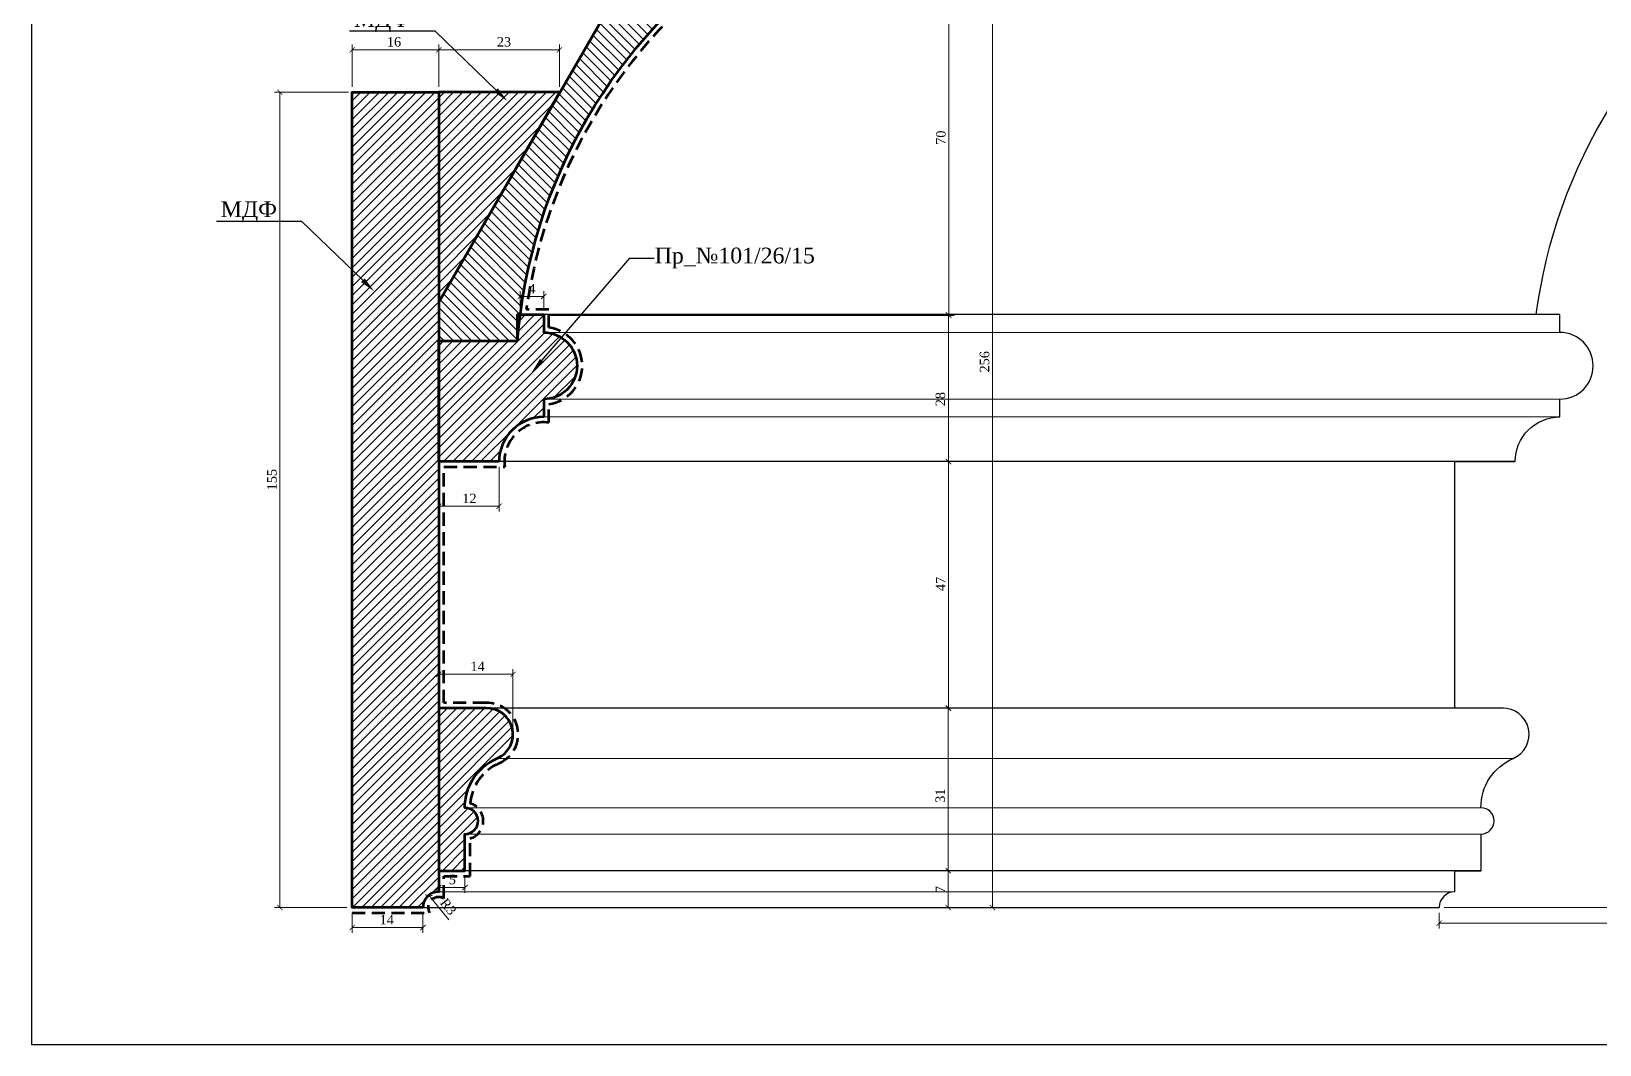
# Model space of a CAD drawing. Header units: millimetres. Extents: x 309321 to 309771, y -92212 to -91910.
# Drawn here: x 309321.2 to 309620, y -92211.6 to -92018.5 of the extents above; entities that cross this region are included whole.
import ezdxf
from ezdxf import colors
from ezdxf.entities.mleader import LeaderData, LeaderLine
from ezdxf.math import Vec2, Vec3

# ---------------------------------------------------------------- set-up
doc = ezdxf.new("R2010")
doc.units = ezdxf.units.MM
doc.header["$MEASUREMENT"] = 0
doc.linetypes.add('HIDDEN', pattern=[0.375, 0.25, -0.125])
doc.layers.add('Outside panel', color=7, linetype='Continuous', lineweight=18, true_color=0x7f5e57)
doc.layers.add('линия 15', color=7, linetype='Continuous', lineweight=15)
doc.layers.add('линия 50', color=1, linetype='Continuous', lineweight=140)
doc.layers.add('размеры в модели', color=7, linetype='Continuous')
doc.styles.get("Standard").update_dxf_attribs({"font": 'times.ttf'})
doc.dimstyles.new('M_1', dxfattribs={"dimtxt": 1.8, "dimasz": 1, "dimexe": 1, "dimexo": 1, "dimgap": 0.6, "dimtad": 1, "dimdec": 0, "dimdsep": 46, "dimtxsty": 'Standard', "dimblk": 'ARCHTICK', "dimcen": -5, "dimclrd": 7, "dimclre": 7, "dimclrt": 7, "dimadec": 0, "dimazin": 0, "dimtfac": 1, "dimtdec": 0, "dimtmove": 0, "dimatfit": 3, "dimfxl": 1, "dimtolj": 1, "dimtzin": 0, "dimlwd": 5, "dimlwe": 5, "dimarcsym": 0})
pattern_1 = [(45, (2457.0998, -1109.9011), (-0.8838834765, 0.8838834765), [])]
pattern_2 = [(45, (114.0276, 2063.7564), (-0.8838834765, 0.8838834765), [])]

# ---------------------------------------------------------------- blocks, each defined once
blk = doc.blocks.new('_ArchTick')
at = {"color": 0, "linetype": 'ByBlock', "const_width": 0.15}
blk.add_lwpolyline([(-0.5, -0.5), (0.5, 0.5)], dxfattribs=at)
blk = doc.blocks.new('*D28')
at = {"color": 7, "lineweight": 5, "ltscale": 1000, "transparency": 16777216}
for p, q in [((309668.07, -91988.6), (309668.07, -92189.45)), ((309589.37, -92186.44), (309589.37, -92189.45)), ((309589.37, -92188.45), (309668.07, -92188.45))]:
    blk.add_line(p, q, dxfattribs=at)
at = {"layer": 'Defpoints', "color": 0, "ltscale": 1000, "transparency": 16777216}
for p in [(309668.07, -91987.6), (309589.37, -92185.44), (309668.07, -92188.45)]:
    blk.add_point(p, dxfattribs=at)
at = {"color": 7, "lineweight": 5, "ltscale": 1000, "transparency": 16777216, "rotation": 180}
blk.add_blockref('_ArchTick', (309589.37, -92188.45), dxfattribs=at)
at = {"color": 7, "lineweight": 5, "ltscale": 1000, "transparency": 16777216}
blk.add_blockref('_ArchTick', (309668.07, -92188.45), dxfattribs=at)
at = {"color": 7, "ltscale": 1000, "transparency": 16777216, "insert": (309627.55, -92186.93), "char_height": 1.8, "attachment_point": 5}
blk.add_mtext('\\A1;79', dxfattribs=at)
blk = doc.blocks.new('*D26')
at = {"color": 7, "lineweight": 5, "ltscale": 1000, "transparency": 16777216}
for p, q in [((309653.07, -91929.58), (309677.02, -91929.58)), ((309676.02, -91929.58), (309676.02, -92185.44)), ((309590.37, -92185.44), (309677.02, -92185.44))]:
    blk.add_line(p, q, dxfattribs=at)
at = {"layer": 'Defpoints', "color": 0, "ltscale": 1000, "transparency": 16777216}
for p in [(309652.07, -91929.58), (309589.37, -92185.44), (309676.02, -92185.44)]:
    blk.add_point(p, dxfattribs=at)
at = {"color": 7, "lineweight": 5, "ltscale": 1000, "transparency": 16777216}
for p, rotation in [((309676.02, -91929.58), 90), ((309676.02, -92185.44), 270)]:
    blk.add_blockref('_ArchTick', p, dxfattribs=dict(at, rotation=rotation))
at = {"color": 7, "ltscale": 1000, "transparency": 16777216, "insert": (309674.5, -92073.68), "char_height": 1.8, "attachment_point": 5, "rotation": 90}
blk.add_mtext('\\A1;256', dxfattribs=at)
blk = doc.blocks.new('*D25')
at = {"layer": 'Defpoints', "color": 0, "ltscale": 1000, "transparency": 16777216}
for p in [(309456.5, -91929.57), (309395.8, -92185.44), (309504.3, -92185.44)]:
    blk.add_point(p, dxfattribs=at)
at = {"layer": 'линия 15', "color": 7, "lineweight": 5, "ltscale": 1000, "transparency": 16777216}
for p, q in [((309457.5, -91929.57), (309505.3, -91929.57)), ((309504.3, -91929.57), (309504.3, -92185.44)), ((309396.8, -92185.44), (309505.3, -92185.44))]:
    blk.add_line(p, q, dxfattribs=at)
for p, rotation in [((309504.3, -91929.57), 90), ((309504.3, -92185.44), 270)]:
    blk.add_blockref('_ArchTick', p, dxfattribs=dict(at, rotation=rotation))
at = {"layer": 'линия 15', "color": 7, "ltscale": 1000, "transparency": 16777216, "insert": (309502.79, -92081.45), "char_height": 1.8, "attachment_point": 5, "rotation": 90}
blk.add_mtext('\\A1;256', dxfattribs=at)
blk = doc.blocks.new('*D24')
at = {"layer": 'Defpoints', "color": 0, "ltscale": 1000, "transparency": 16777216}
for p in [(309396.92, -92183.1), (309398.8, -92185.44)]:
    blk.add_point(p, dxfattribs=at)
at = {"layer": 'размеры в модели', "color": 7, "lineweight": 5, "ltscale": 1000, "transparency": 16777216}
blk.add_line((309400.7, -92187.81), (309396.92, -92183.1), dxfattribs=at)
at = {"layer": 'размеры в модели', "color": 7, "lineweight": 5, "ltscale": 1000, "transparency": 16777216, "rotation": 128.7030925474114}
blk.add_blockref('_ArchTick', (309396.92, -92183.1), dxfattribs=at)
at = {"layer": 'размеры в модели', "color": 7, "ltscale": 1000, "transparency": 16777216, "insert": (309400.62, -92185.29), "char_height": 1.8, "attachment_point": 5, "rotation": 308.7031}
blk.add_mtext('\\A1;R3', dxfattribs=at)
blk = doc.blocks.new('*D23')
at = {"layer": 'Defpoints', "color": 0, "ltscale": 1000, "transparency": 16777216}
for p in [(309382.3, -92185.44), (309395.8, -92185.44), (309395.8, -92189.25)]:
    blk.add_point(p, dxfattribs=at)
at = {"layer": 'размеры в модели', "color": 7, "lineweight": 5, "ltscale": 1000, "transparency": 16777216}
for p, q in [((309382.3, -92186.44), (309382.3, -92190.25)), ((309382.3, -92189.25), (309395.8, -92189.25)), ((309395.8, -92186.44), (309395.8, -92190.25))]:
    blk.add_line(p, q, dxfattribs=at)
at = {"layer": 'размеры в модели', "color": 7, "lineweight": 5, "ltscale": 1000, "transparency": 16777216, "rotation": 180}
blk.add_blockref('_ArchTick', (309382.3, -92189.25), dxfattribs=at)
at = {"layer": 'размеры в модели', "color": 7, "lineweight": 5, "ltscale": 1000, "transparency": 16777216}
blk.add_blockref('_ArchTick', (309395.8, -92189.25), dxfattribs=at)
at = {"layer": 'размеры в модели', "color": 7, "ltscale": 1000, "transparency": 16777216, "insert": (309388.9, -92187.75), "char_height": 1.8, "attachment_point": 5}
blk.add_mtext('\\A1;14', dxfattribs=at)
blk = doc.blocks.new('*D22')
at = {"layer": 'Defpoints', "color": 0, "ltscale": 1000, "transparency": 16777216}
for p in [(309398.8, -92178.44), (309403.8, -92178.44), (309403.8, -92181.63)]:
    blk.add_point(p, dxfattribs=at)
at = {"layer": 'размеры в модели', "color": 7, "lineweight": 5, "ltscale": 1000, "transparency": 16777216}
for p, q in [((309398.8, -92179.44), (309398.8, -92182.63)), ((309403.8, -92179.44), (309403.8, -92182.63)), ((309398.8, -92181.63), (309403.8, -92181.63))]:
    blk.add_line(p, q, dxfattribs=at)
at = {"layer": 'размеры в модели', "color": 7, "lineweight": 5, "ltscale": 1000, "transparency": 16777216, "rotation": 180}
blk.add_blockref('_ArchTick', (309398.8, -92181.63), dxfattribs=at)
at = {"layer": 'размеры в модели', "color": 7, "lineweight": 5, "ltscale": 1000, "transparency": 16777216}
blk.add_blockref('_ArchTick', (309403.8, -92181.63), dxfattribs=at)
at = {"layer": 'размеры в модели', "color": 7, "ltscale": 1000, "transparency": 16777216, "insert": (309401.39, -92180.12), "char_height": 1.8, "attachment_point": 5}
blk.add_mtext('\\A1;5', dxfattribs=at)
blk = doc.blocks.new('*D21')
at = {"layer": 'Defpoints', "color": 0, "ltscale": 1000, "transparency": 16777216}
for p in [(309412.94, -92141), (309398.8, -92147.44), (309412.94, -92152.44)]:
    blk.add_point(p, dxfattribs=at)
at = {"layer": 'размеры в модели', "color": 7, "lineweight": 5, "ltscale": 1000, "transparency": 16777216}
for p, q in [((309398.8, -92146.44), (309398.8, -92140)), ((309398.8, -92141), (309412.94, -92141)), ((309412.94, -92151.44), (309412.94, -92140))]:
    blk.add_line(p, q, dxfattribs=at)
at = {"layer": 'размеры в модели', "color": 7, "lineweight": 5, "ltscale": 1000, "transparency": 16777216, "rotation": 180}
blk.add_blockref('_ArchTick', (309398.8, -92141), dxfattribs=at)
at = {"layer": 'размеры в модели', "color": 7, "lineweight": 5, "ltscale": 1000, "transparency": 16777216}
blk.add_blockref('_ArchTick', (309412.94, -92141), dxfattribs=at)
at = {"layer": 'размеры в модели', "color": 7, "ltscale": 1000, "transparency": 16777216, "insert": (309406.2, -92139.5), "char_height": 1.8, "attachment_point": 5}
blk.add_mtext('\\A1;14', dxfattribs=at)
blk = doc.blocks.new('*D20')
at = {"layer": 'Defpoints', "color": 0, "ltscale": 1000, "transparency": 16777216}
for p in [(309398.8, -92100.47), (309410.3, -92100.47), (309410.3, -92108.99)]:
    blk.add_point(p, dxfattribs=at)
at = {"layer": 'размеры в модели', "color": 7, "lineweight": 5, "ltscale": 1000, "transparency": 16777216}
for p, q in [((309398.8, -92101.47), (309398.8, -92109.99)), ((309410.3, -92101.47), (309410.3, -92109.99)), ((309398.8, -92108.99), (309410.3, -92108.99))]:
    blk.add_line(p, q, dxfattribs=at)
at = {"layer": 'размеры в модели', "color": 7, "lineweight": 5, "ltscale": 1000, "transparency": 16777216, "rotation": 180}
blk.add_blockref('_ArchTick', (309398.8, -92108.99), dxfattribs=at)
at = {"layer": 'размеры в модели', "color": 7, "lineweight": 5, "ltscale": 1000, "transparency": 16777216}
blk.add_blockref('_ArchTick', (309410.3, -92108.99), dxfattribs=at)
at = {"layer": 'размеры в модели', "color": 7, "ltscale": 1000, "transparency": 16777216, "insert": (309404.65, -92107.49), "char_height": 1.8, "attachment_point": 5}
blk.add_mtext('\\A1;12', dxfattribs=at)
blk = doc.blocks.new('*D19')
at = {"layer": 'Defpoints', "color": 0, "ltscale": 1000, "transparency": 16777216}
for p in [(309418.8, -92069.01), (309414.33, -92072.47), (309418.8, -92072.47)]:
    blk.add_point(p, dxfattribs=at)
at = {"layer": 'размеры в модели', "color": 7, "lineweight": 5, "ltscale": 1000, "transparency": 16777216}
for p, q in [((309414.33, -92071.47), (309414.33, -92068.01)), ((309414.33, -92069.01), (309418.8, -92069.01)), ((309418.8, -92071.47), (309418.8, -92068.01))]:
    blk.add_line(p, q, dxfattribs=at)
at = {"layer": 'размеры в модели', "color": 7, "lineweight": 5, "ltscale": 1000, "transparency": 16777216, "rotation": 180}
blk.add_blockref('_ArchTick', (309414.33, -92069.01), dxfattribs=at)
at = {"layer": 'размеры в модели', "color": 7, "lineweight": 5, "ltscale": 1000, "transparency": 16777216}
blk.add_blockref('_ArchTick', (309418.8, -92069.01), dxfattribs=at)
at = {"layer": 'размеры в модели', "color": 7, "ltscale": 1000, "transparency": 16777216, "insert": (309416.56, -92067.51), "char_height": 1.8, "attachment_point": 5}
blk.add_mtext('\\A1;4', dxfattribs=at)
blk = doc.blocks.new('*D12')
at = {"layer": 'Defpoints', "color": 0, "ltscale": 1000, "transparency": 16777216}
for p in [(309407.31, -92147.44), (309403.8, -92178.44), (309495.87, -92178.44)]:
    blk.add_point(p, dxfattribs=at)
at = {"layer": 'размеры в модели', "color": 7, "lineweight": 5, "ltscale": 1000, "transparency": 16777216}
for p, q in [((309408.31, -92147.44), (309496.87, -92147.44)), ((309495.87, -92147.44), (309495.87, -92178.44)), ((309404.8, -92178.44), (309496.87, -92178.44))]:
    blk.add_line(p, q, dxfattribs=at)
for p, rotation in [((309495.87, -92147.44), 90), ((309495.87, -92178.44), 270)]:
    blk.add_blockref('_ArchTick', p, dxfattribs=dict(at, rotation=rotation))
at = {"layer": 'размеры в модели', "color": 7, "ltscale": 1000, "transparency": 16777216, "insert": (309494.35, -92164.14), "char_height": 1.8, "attachment_point": 5, "rotation": 90}
blk.add_mtext('\\A1;31', dxfattribs=at)
blk = doc.blocks.new('*D11')
at = {"layer": 'Defpoints', "color": 0, "ltscale": 1000, "transparency": 16777216}
for p in [(309398.8, -92100.47), (309398.8, -92147.44), (309495.93, -92147.44)]:
    blk.add_point(p, dxfattribs=at)
at = {"layer": 'размеры в модели', "color": 7, "lineweight": 5, "ltscale": 1000, "transparency": 16777216}
for p, q in [((309399.8, -92100.47), (309496.93, -92100.47)), ((309495.93, -92100.47), (309495.93, -92147.44)), ((309399.8, -92147.44), (309496.93, -92147.44))]:
    blk.add_line(p, q, dxfattribs=at)
for p, rotation in [((309495.93, -92100.47), 90), ((309495.93, -92147.44), 270)]:
    blk.add_blockref('_ArchTick', p, dxfattribs=dict(at, rotation=rotation))
at = {"layer": 'размеры в модели', "color": 7, "ltscale": 1000, "transparency": 16777216, "insert": (309494.41, -92123.79), "char_height": 1.8, "attachment_point": 5, "rotation": 90}
blk.add_mtext('\\A1;47', dxfattribs=at)
blk = doc.blocks.new('*D10')
at = {"layer": 'Defpoints', "color": 0, "ltscale": 1000, "transparency": 16777216}
for p in [(309418.8, -92072.47), (309410.3, -92100.47), (309495.9, -92100.47)]:
    blk.add_point(p, dxfattribs=at)
at = {"layer": 'размеры в модели', "color": 7, "lineweight": 5, "ltscale": 1000, "transparency": 16777216}
for p, q in [((309419.8, -92072.47), (309496.9, -92072.47)), ((309495.9, -92072.47), (309495.9, -92100.47)), ((309411.3, -92100.47), (309496.9, -92100.47))]:
    blk.add_line(p, q, dxfattribs=at)
for p, rotation in [((309495.9, -92072.47), 90), ((309495.9, -92100.47), 270)]:
    blk.add_blockref('_ArchTick', p, dxfattribs=dict(at, rotation=rotation))
at = {"layer": 'размеры в модели', "color": 7, "ltscale": 1000, "transparency": 16777216, "insert": (309494.38, -92088.57), "char_height": 1.8, "attachment_point": 5, "rotation": 90}
blk.add_mtext('\\A1;28', dxfattribs=at)
blk = doc.blocks.new('*D9')
at = {"layer": 'Defpoints', "color": 0, "ltscale": 1000, "transparency": 16777216}
for p in [(309457.5, -92002.55), (309418.8, -92072.62), (309495.98, -92072.62)]:
    blk.add_point(p, dxfattribs=at)
at = {"layer": 'размеры в модели', "color": 7, "lineweight": 5, "ltscale": 1000, "transparency": 16777216}
for p, q in [((309458.5, -92002.55), (309496.98, -92002.55)), ((309495.98, -92002.55), (309495.98, -92072.62)), ((309419.8, -92072.62), (309496.98, -92072.62))]:
    blk.add_line(p, q, dxfattribs=at)
for p, rotation in [((309495.98, -92002.55), 90), ((309495.98, -92072.62), 270)]:
    blk.add_blockref('_ArchTick', p, dxfattribs=dict(at, rotation=rotation))
at = {"layer": 'размеры в модели', "color": 7, "ltscale": 1000, "transparency": 16777216, "insert": (309494.46, -92038.75), "char_height": 1.8, "attachment_point": 5, "rotation": 90}
blk.add_mtext('\\A1;70', dxfattribs=at)
blk = doc.blocks.new('*D5')
at = {"layer": 'Defpoints', "color": 0, "ltscale": 1000, "transparency": 16777216}
for p in [(309398.8, -92178.44), (309395.8, -92185.44), (309495.87, -92185.44)]:
    blk.add_point(p, dxfattribs=at)
at = {"layer": 'размеры в модели', "color": 7, "lineweight": 5, "ltscale": 1000, "transparency": 16777216}
for p, q in [((309399.8, -92178.44), (309496.87, -92178.44)), ((309495.87, -92178.44), (309495.87, -92185.44)), ((309396.8, -92185.44), (309496.87, -92185.44))]:
    blk.add_line(p, q, dxfattribs=at)
for p, rotation in [((309495.87, -92178.44), 90), ((309495.87, -92185.44), 270)]:
    blk.add_blockref('_ArchTick', p, dxfattribs=dict(at, rotation=rotation))
at = {"layer": 'размеры в модели', "color": 7, "ltscale": 1000, "transparency": 16777216, "insert": (309494.35, -92182.01), "char_height": 1.8, "attachment_point": 5, "rotation": 90}
blk.add_mtext('\\A1;7', dxfattribs=at)
blk = doc.blocks.new('*D4')
at = {"layer": 'Defpoints', "color": 0, "ltscale": 1000, "transparency": 16777216}
for p in [(309382.6, -92030.07), (309368.54, -92185.44), (309382.3, -92185.44)]:
    blk.add_point(p, dxfattribs=at)
at = {"layer": 'размеры в модели', "color": 7, "lineweight": 5, "ltscale": 1000, "transparency": 16777216}
for p, q in [((309381.6, -92030.07), (309367.54, -92030.07)), ((309368.54, -92030.07), (309368.54, -92185.44)), ((309381.3, -92185.44), (309367.54, -92185.44))]:
    blk.add_line(p, q, dxfattribs=at)
for p, rotation in [((309368.54, -92030.07), 90), ((309368.54, -92185.44), 270)]:
    blk.add_blockref('_ArchTick', p, dxfattribs=dict(at, rotation=rotation))
at = {"layer": 'размеры в модели', "color": 7, "ltscale": 1000, "transparency": 16777216, "insert": (309367.03, -92103.91), "char_height": 1.8, "attachment_point": 5, "rotation": 90}
blk.add_mtext('\\A1;155', dxfattribs=at)
blk = doc.blocks.new('*D3')
at = {"layer": 'Defpoints', "color": 0, "ltscale": 1000, "transparency": 16777216}
for p in [(309421.8, -92022.02), (309398.8, -92030.07), (309421.8, -92030.07)]:
    blk.add_point(p, dxfattribs=at)
at = {"layer": 'размеры в модели', "color": 7, "lineweight": 5, "ltscale": 1000, "transparency": 16777216}
for p, q in [((309398.8, -92029.07), (309398.8, -92021.02)), ((309421.8, -92029.07), (309421.8, -92021.02)), ((309398.8, -92022.02), (309421.8, -92022.02))]:
    blk.add_line(p, q, dxfattribs=at)
at = {"layer": 'размеры в модели', "color": 7, "lineweight": 5, "ltscale": 1000, "transparency": 16777216, "rotation": 180}
blk.add_blockref('_ArchTick', (309398.8, -92022.02), dxfattribs=at)
at = {"layer": 'размеры в модели', "color": 7, "lineweight": 5, "ltscale": 1000, "transparency": 16777216}
blk.add_blockref('_ArchTick', (309421.8, -92022.02), dxfattribs=at)
at = {"layer": 'размеры в модели', "color": 7, "ltscale": 1000, "transparency": 16777216, "insert": (309411.23, -92020.5), "char_height": 1.8, "attachment_point": 5}
blk.add_mtext('\\A1;23', dxfattribs=at)
blk = doc.blocks.new('*D2')
at = {"layer": 'Defpoints', "color": 0, "ltscale": 1000, "transparency": 16777216}
for p in [(309398.8, -92022.02), (309382.31, -92030.07), (309398.8, -92030.07)]:
    blk.add_point(p, dxfattribs=at)
at = {"layer": 'размеры в модели', "color": 7, "lineweight": 5, "ltscale": 1000, "transparency": 16777216}
for p, q in [((309382.31, -92029.07), (309382.31, -92021.02)), ((309398.8, -92029.07), (309398.8, -92021.02)), ((309382.31, -92022.02), (309398.8, -92022.02))]:
    blk.add_line(p, q, dxfattribs=at)
at = {"layer": 'размеры в модели', "color": 7, "lineweight": 5, "ltscale": 1000, "transparency": 16777216, "rotation": 180}
blk.add_blockref('_ArchTick', (309382.31, -92022.02), dxfattribs=at)
at = {"layer": 'размеры в модели', "color": 7, "lineweight": 5, "ltscale": 1000, "transparency": 16777216}
blk.add_blockref('_ArchTick', (309398.8, -92022.02), dxfattribs=at)
at = {"layer": 'размеры в модели', "color": 7, "ltscale": 1000, "transparency": 16777216, "insert": (309390.29, -92020.5), "char_height": 1.8, "attachment_point": 5}
blk.add_mtext('\\A1;16', dxfattribs=at)

msp = doc.modelspace()

# ---------------------------------------------------------------- hatches: boundary and pattern name
at = {"layer": 'Outside panel', "ltscale": 1000}
h = msp.add_hatch(dxfattribs=at)
h.set_pattern_fill('ANSI31', color=256, scale=10, angle=90)
h.set_pattern_definition([(135, (2457.0998, -1109.9011), (-0.8838834765, -0.8838834765), [])])
h.paths.add_polyline_path([(309457.5, -92002.55), (309457.5, -91992.6), (309443.53, -91992.6), (309398.8, -92070.07), (309398.8, -92077.47), (309413.8, -92077.47), (309413.8, -92072.47), (309414.33, -92072.47, -0.214932)])
h = msp.add_hatch(dxfattribs=at)
h.set_pattern_fill('ANSI31', color=5, scale=10)
h.set_pattern_definition(pattern_2)
h.paths.add_polyline_path([(309398.8, -92030.07), (309382.31, -92030.07), (309382.3, -92185.44), (309395.8, -92185.44, -0.414214), (309398.8, -92182.44)])
h = msp.add_hatch(dxfattribs=at)
h.set_pattern_fill('ANSI31', color=5, scale=10)
h.set_pattern_definition(pattern_2)
h.paths.add_polyline_path([(309421.8, -92030.07), (309398.8, -92030.07), (309398.8, -92070.07)])
h = msp.add_hatch(dxfattribs=at)
h.set_pattern_fill('ANSI31', color=256, scale=10)
h.set_pattern_definition(pattern_1)
h.paths.add_polyline_path([(309425.15, -92082.22, 0.414214), (309418.8, -92075.87), (309418.8, -92072.47), (309414.33, -92072.47, 0.012571), (309413.8, -92077.47), (309398.8, -92077.47), (309398.8, -92100.47), (309410.3, -92100.47, -0.414214), (309418.8, -92091.97), (309418.8, -92088.57, 0.414214)])
h = msp.add_hatch(dxfattribs=at)
h.set_pattern_fill('ANSI31', color=256, scale=10)
h.set_pattern_definition(pattern_1)
h.paths.add_polyline_path([(309407.8, -92147.44), (309398.8, -92147.44), (309398.8, -92178.44), (309403.8, -92178.44), (309403.8, -92171.44, 1), (309403.77, -92166.44, -0.30218), (309409.93, -92157.02, 0.824838)])

# ---------------------------------------------------------------- linework, layer by layer
at = {"color": 7}
for p, q in [((309612.37, -92072.47), (309418.8, -92072.47)), ((309603.87, -92100.47), (309410.3, -92100.47)), ((309601.64, -92147.44), (309398.8, -92147.44)), ((309597.37, -92178.44), (309403.8, -92178.44))]:
    msp.add_line(p, q, dxfattribs=at)
at = {"linetype": 'Continuous', "lineweight": 15}
for p, q in [((309612.37, -92075.87), (309418.8, -92075.87)), ((309612.37, -92088.57), (309418.8, -92088.57)), ((309612.37, -92091.97), (309418.8, -92091.97)), ((309597.37, -92171.44), (309403.8, -92171.44))]:
    msp.add_line(p, q, dxfattribs=at)
at = {"color": 6, "ltscale": 1000}
msp.add_lwpolyline([(309321.2, -92211.57), (309771.2, -92211.57), (309771.2, -91911.57), (309321.2, -91911.57)], close=True, dxfattribs=at)
at = {"color": 7}
for points in [[(309607.89, -92072.47, -0.214814), (309651.07, -92002.55), (309651.07, -91997.6), (309656.07, -91997.6), (309656.07, -91995.6, 0.414214), (309664.07, -91987.6), (309668.07, -91987.6), (309668.07, -91979.58), (309474.5, -91979.72)], [(309592.37, -92182.44), (309592.37, -92178.44), (309597.37, -92178.44), (309597.37, -92171.44, 1), (309597.34, -92166.44, -0.301085), (309603.46, -92157.04, 0.828272), (309601.37, -92147.44), (309592.37, -92147.44), (309592.37, -92100.47), (309603.87, -92100.47, -0.414214), (309612.37, -92091.97), (309612.37, -92088.57, 1), (309612.37, -92075.87), (309612.37, -92072.47)]]:
    msp.add_lwpolyline(points, format="xyb", dxfattribs=at)
at = {"linetype": 'Continuous', "lineweight": 15}
for points in [[(309409.9, -92157.04), (309603.46, -92157.04)], [(309403.79, -92166.44), (309597.35, -92166.44)], [(309398.8, -92182.44), (309592.37, -92182.44)]]:
    msp.add_lwpolyline(points, dxfattribs=at)
at = {"color": 7}
msp.add_lwpolyline([(309395.8, -92185.44), (309589.37, -92185.44)], dxfattribs=at)
msp.add_arc((309592.37, -92185.44), 3, 90, 180, dxfattribs=at)
at = {"layer": 'линия 50', "color": 7}
for points in [[(309398.8, -92070.07), (309398.8, -92077.47), (309413.8, -92077.47, -0.228119), (309457.5, -92002.55), (309457.5, -91992.6), (309443.53, -91992.6), (309398.8, -92070.07)], [(309395.8, -92185.44), (309382.3, -92185.44), (309382.31, -92030.07), (309398.8, -92030.07), (309398.8, -92182.44, 0.414214)], [(309410.3, -92100.47), (309398.8, -92100.47), (309398.8, -92077.47), (309413.8, -92077.47), (309413.8, -92072.47), (309418.8, -92072.47), (309418.8, -92075.87, -0.414214), (309425.15, -92082.22, -0.414214), (309418.8, -92088.57), (309418.8, -92091.97, 0.414214), (309410.3, -92100.47)], [(309407.8, -92147.44), (309398.8, -92147.44), (309398.8, -92178.44), (309403.8, -92178.44), (309403.8, -92171.44, 1), (309403.77, -92166.44, -0.301085), (309409.9, -92157.04, 0.828272)]]:
    msp.add_lwpolyline(points, format="xyb", close=True, dxfattribs=at)
at = {"layer": 'линия 50', "color": 1, "linetype": 'HIDDEN', "ltscale": 10, "true_color": 0xff0909}
msp.add_lwpolyline([(309382.3, -92186.44), (309397.07, -92186.44, -0.767327), (309399.8, -92183.71), (309399.8, -92179.44), (309404.8, -92179.44), (309404.8, -92172.29, 0.741602), (309404.8, -92165.59, -0.276102), (309410.29, -92157.96, 0.827026), (309407.79, -92146.44), (309399.8, -92146.44), (309399.8, -92101.47), (309411.37, -92101.47, -0.494907), (309419.8, -92093.04), (309419.8, -92089.5, 0.872054), (309419.8, -92074.94), (309419.8, -92071.47), (309415.47, -92071.47, -0.213204), (309458.5, -92003.08)], format="xyb", dxfattribs=at)
at = {"layer": 'линия 50', "color": 7}
msp.add_lwpolyline([(309398.8, -92030.07), (309398.8, -92070.07), (309421.8, -92030.07), (309398.8, -92030.07)], dxfattribs=at)

# ---------------------------------------------------------------- dimensions: what is measured, and where the dimension line sits
at = {"color": 5, "ltscale": 1000}
dim = msp.add_linear_dim(base=(309676.02, -92185.44), p1=(309652.07, -91929.58), p2=(309589.37, -92185.44), angle=90, dimstyle='M_1', dxfattribs=at)
dim.commit()
dim.dimension.update_dxf_attribs({"geometry": '*D26', "text_midpoint": (309676.02, -92073.68), "dimtype": 128})
at = {"color": 7, "ltscale": 1000}
dim = msp.add_linear_dim(base=(309668.07, -92188.45), p1=(309589.37, -92185.44), p2=(309668.07, -91987.6), dimstyle='M_1', dxfattribs=at)
dim.commit()
dim.dimension.update_dxf_attribs({"geometry": '*D28', "text_midpoint": (309627.55, -92188.45), "dimtype": 128})
at = {"layer": 'линия 15', "color": 5, "ltscale": 1000}
dim = msp.add_linear_dim(base=(309504.3, -92185.44), p1=(309456.5, -91929.57), p2=(309395.8, -92185.44), angle=90, dimstyle='M_1', dxfattribs=at)
dim.commit()
dim.dimension.update_dxf_attribs({"geometry": '*D25', "text_midpoint": (309504.3, -92081.45), "dimtype": 128})
at = {"layer": 'размеры в модели', "color": 5, "ltscale": 1000}
for base, p1, p2, picture, middle in [((309495.98, -92072.62), (309457.5, -92002.55), (309418.8, -92072.62), '*D9', (309495.98, -92038.75)), ((309368.54, -92185.44), (309382.6, -92030.07), (309382.3, -92185.44), '*D4', (309368.54, -92103.91)), ((309495.9, -92100.47), (309418.8, -92072.47), (309410.3, -92100.47), '*D10', (309495.9, -92088.57)), ((309495.93, -92147.44), (309398.8, -92100.47), (309398.8, -92147.44), '*D11', (309495.93, -92123.79)), ((309495.87, -92178.44), (309407.31, -92147.44), (309403.8, -92178.44), '*D12', (309495.87, -92164.14)), ((309495.87, -92185.44), (309398.8, -92178.44), (309395.8, -92185.44), '*D5', (309495.87, -92182.01))]:
    dim = msp.add_linear_dim(base=base, p1=p1, p2=p2, angle=90, dimstyle='M_1', dxfattribs=at)
    dim.commit()
    dim.dimension.update_dxf_attribs({"geometry": picture, "text_midpoint": middle, "dimtype": 128})
for base, p1, p2, picture, middle in [((309398.8, -92022.02), (309382.31, -92030.07), (309398.8, -92030.07), '*D2', (309390.29, -92022.02)), ((309421.8, -92022.02), (309398.8, -92030.07), (309421.8, -92030.07), '*D3', (309411.23, -92022.02)), ((309418.8, -92069.01), (309414.33, -92072.47), (309418.8, -92072.47), '*D19', (309416.56, -92069.01)), ((309410.304, -92108.9855), (309398.8004, -92100.4691), (309410.304, -92100.4691), '*D20', (309404.6543, -92108.9855)), ((309412.94, -92141), (309398.8, -92147.44), (309412.94, -92152.44), '*D21', (309406.2, -92141)), ((309403.8, -92181.63), (309398.8, -92178.44), (309403.8, -92178.44), '*D22', (309401.39, -92181.63)), ((309395.80041792, -92189.24864225), (309382.30041792, -92185.43761898), (309395.80041792, -92185.43761898), '*D23', (309388.90083715, -92189.24864225))]:
    dim = msp.add_linear_dim(base=base, p1=p1, p2=p2, dimstyle='M_1', dxfattribs=at)
    dim.commit()
    dim.dimension.update_dxf_attribs({"geometry": picture, "text_midpoint": middle, "dimtype": 128})
dim = msp.add_radius_dim(center=(309398.8, -92185.44), mpoint=(309396.92, -92183.1), dimstyle='M_1', dxfattribs=at)
dim.commit()
dim.dimension.update_dxf_attribs({"geometry": '*D24', "text_midpoint": (309399.44, -92186.24), "dimtype": 132})

# ---------------------------------------------------------------- leaders
at = {"layer": 'размеры в модели', "color": 7, "ltscale": 1000}
ml = msp.add_multileader_mtext('Standard', dxfattribs=at)
ml.set_content('\\A1;МДФ  ', color=7)
ml.set_leader_properties()
ml.build(insert=Vec2(0, 0))
ml.multileader.update_dxf_attribs({"text_right_attachment_type": 6, "dogleg_length": 0.36, "arrow_head_size": 3})
ctx = ml.context
ctx.base_point, ctx.char_height, ctx.arrow_head_size, ctx.landing_gap_size, ctx.plane_origin = Vec3(309383.03, -92016.56), 3, 3, 0.09, Vec3(309393.29, -92034.49)
ctx.right_attachment, ctx.text_align_type = 6, 2
notes = []
notes.append((ctx, [(0, (1, 1, 0), (309398.11, -92018.48), (-1, 0), 4.68, [(0, [(309411.87, -92031.77)], 0, [])])]))
ctx.mtext.insert, ctx.mtext.alignment, ctx.mtext.flow_direction = Vec3(309393.35, -92014.64), 3, 5
ml = msp.add_multileader_mtext('Standard', dxfattribs=at)
ml.set_content('\\A1;МДФ  ', color=7)
ml.set_leader_properties()
ml.build(insert=Vec2(0, 0))
ml.multileader.update_dxf_attribs({"text_right_attachment_type": 6, "dogleg_length": 0.36, "arrow_head_size": 3})
ctx = ml.context
ctx.base_point, ctx.char_height, ctx.arrow_head_size, ctx.landing_gap_size, ctx.plane_origin = Vec3(309357.67, -92052.8), 3, 3, 0.09, Vec3(309367.92, -92070.73)
ctx.right_attachment, ctx.text_align_type = 6, 2
notes.append((ctx, [(0, (1, 1, 0), (309372.75, -92054.72), (-1, 0), 4.68, [(0, [(309386.5, -92068)], 0, [])])]))
ctx.mtext.insert, ctx.mtext.alignment, ctx.mtext.flow_direction = Vec3(309367.98, -92050.88), 3, 5
ml = msp.add_multileader_mtext('Standard', dxfattribs=at)
ml.set_content('\\A1;Пр_№101/26/15', color=7)
ml.set_leader_properties()
ml.build(insert=Vec2(0, 0))
ml.multileader.update_dxf_attribs({"text_right_attachment_type": 6, "dogleg_length": 0.36, "arrow_head_size": 3})
ctx = ml.context
ctx.base_point, ctx.char_height, ctx.arrow_head_size, ctx.landing_gap_size, ctx.plane_origin = Vec3(309439.86, -92061.68), 3, 3, 0.09, Vec3(309361.93, -92127.81)
ctx.right_attachment = 6
notes.append((ctx, [(1, (1, 1, 0), (309435.18, -92061.68), (1, 0), 4.68, [(0, [(309416.51, -92083.49)], 0, [])])]))
ctx.mtext.insert, ctx.mtext.flow_direction = Vec3(309439.95, -92059.7), 5
for ctx, leaders in notes:
    for number, flags, end, landing, length, lines in leaders:
        leader = LeaderData()
        leader.index, (leader.has_last_leader_line, leader.has_dogleg_vector, leader.attachment_direction) = number, flags
        leader.last_leader_point, leader.dogleg_vector, leader.dogleg_length = Vec3(end), Vec3(landing), length
        for number, points, colour, breaks in lines:
            line = LeaderLine()
            line.index, line.vertices, line.color, line.breaks = number, Vec3.list(points), colors.encode_raw_color(colour), breaks
            leader.lines.append(line)
        ctx.leaders.append(leader)

doc.saveas('drawing.dxf')
